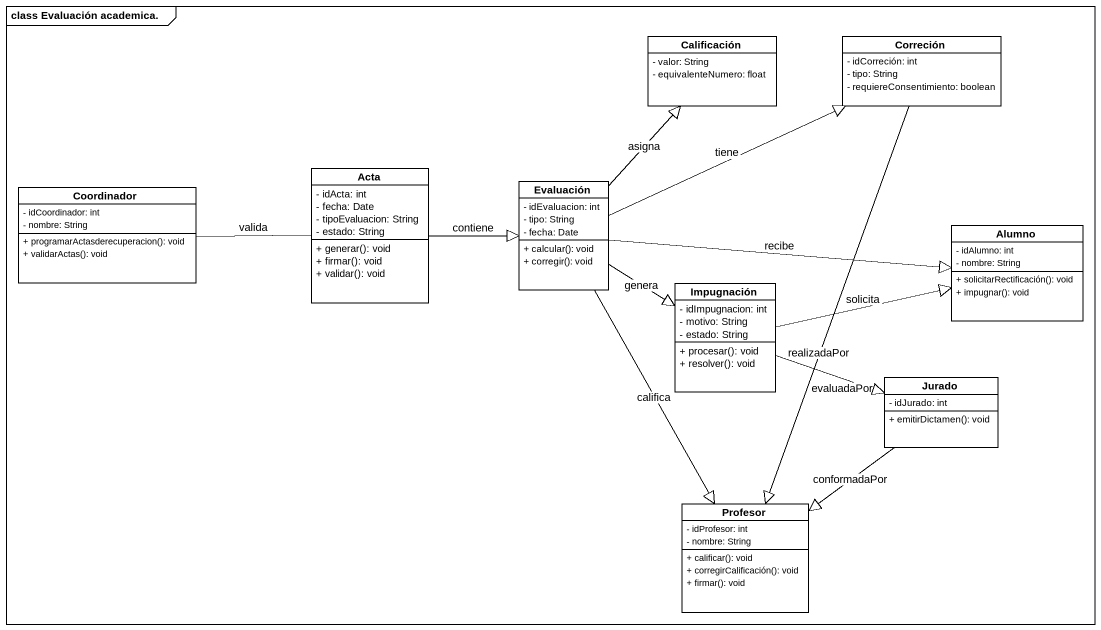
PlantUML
@startuml
mainframe class Evaluación academica.
hide circle
hide empty members
skinparam classAttributeIconSize 0
class Calificación {
  - valor: String
  - equivalenteNumero: float
}
class Correción {
  - idCorreción: int
  - tipo: String
  - requiereConsentimiento: boolean
}
class Coordinador {
  - idCoordinador: int
  - nombre: String
  + programarActasderecuperacion(): void
  + validarActas(): void
}
class Acta {
  - idActa: int
  - fecha: Date
  - tipoEvaluacion: String
  - estado: String
  + generar(): void
  + firmar(): void
  + validar(): void
}
class Evaluación {
  - idEvaluacion: int
  - tipo: String
  - fecha: Date
  + calcular(): void
  + corregir(): void
}
class Alumno {
  - idAlumno: int
  - nombre: String
  + solicitarRectificación(): void
  + impugnar(): void
}
class Impugnación {
  - idImpugnacion: int
  - motivo: String
  - estado: String
  + procesar(): void
  + resolver(): void
}
class Jurado {
  - idJurado: int
  + emitirDictamen(): void
}
class Profesor {
  - idProfesor: int
  - nombre: String
  + calificar(): void
  + corregirCalificación(): void
  + firmar(): void
}
Correción --|> Profesor : realizadaPor
Coordinador -right- Acta : valida
Acta -right- Evaluación : contiene
Acta .right.|> Evaluación
Acta -right- Evaluación
Evaluación -up-|> Calificación : asigna
Evaluación -right-|> Correción : tiene
Evaluación -right-|> Alumno : recibe
Evaluación --|> Impugnación : genera
Evaluación --|> Profesor : califica
Impugnación -right-|> Alumno : solicita
Impugnación -right-|> Jurado : evaluadaPor
Jurado --|> Profesor : conformadaPor
@enduml
